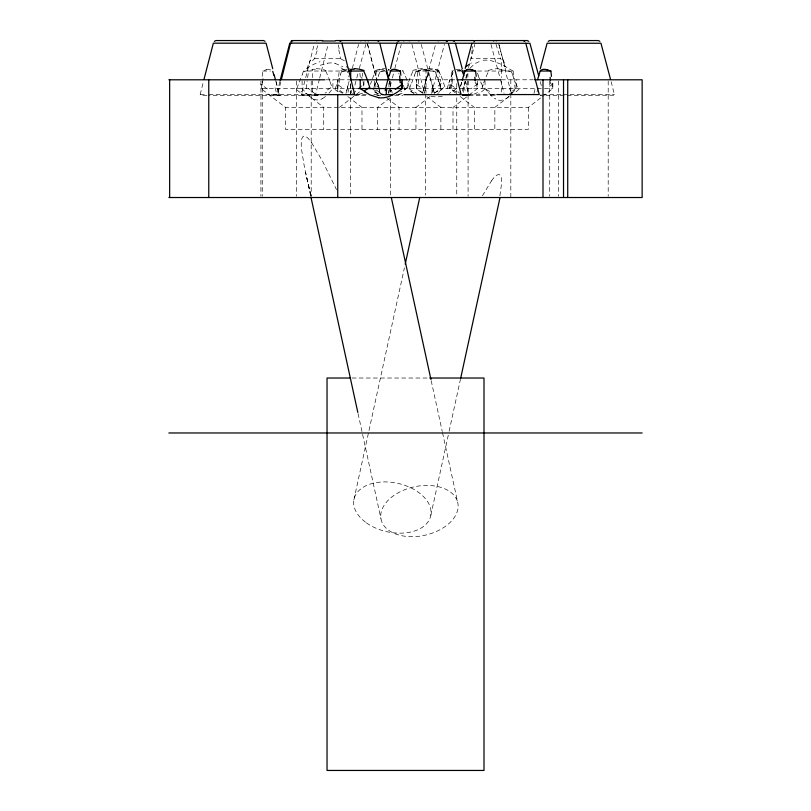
<?xml version="1.0" encoding="UTF-8"?>
<svg xmlns="http://www.w3.org/2000/svg" width="811" height="811" viewBox="0 0 811 811"><rect width="100%" height="100%" fill="white"/><g stroke="black" fill="none" stroke-linecap="round" stroke-linejoin="round"><path stroke-width="0.61" stroke-dasharray="4.05 3.04" d="M390.415 98.689L390.415 195.076M425.359 79.792L425.359 195.086M608.199 81.049L608.199 196.272M416.661 88.551L416.915 83.057M337.873 88.551L338.228 81.941M261.375 88.551L261.74 81.941M375.047 87.476L375.361 81.941M450.318 88.551L450.622 83.057M451.22 88.551L452.518 71.033M417.381 76.335L417.929 71.033M262.166 76.346L262.734 71.033L266.707 69.584M338.653 76.346L339.211 71.033L343.134 69.594M375.888 75.251L376.345 71.033L379.639 69.766M451.159 76.335L451.757 71.033L453.562 70.273M346.844 90.528L349.044 81.414M306.142 88.551L307.146 80.877M423.312 90.69L435.568 44.483M307.612 77.592L308.575 71.033M472.205 49.775L470.998 58.666L500.458 58.666L501.34 59.72L501.34 77.603M499.931 195.715C500.286 190.757 505.253 169.195 495.653 175.875M472.407 48.467L472.732 46.491M353.92 499.718L404.415 267.823M430.813 515.35L448.858 432.496M449.132 431.259L460.435 379.315M280.839 81.729L277.707 94.654L280.271 95.485M319.392 79.164L315.601 94.654L318.165 95.485M319.686 77.978L328.131 44.321M347.331 88.105L348.963 81.668M346.013 93.417L347.189 88.683M206.927 95.485L202.811 95.485L200.165 94.603L203.389 81.708M279.876 81.526L276.581 94.603L277.352 95.232L318.622 95.485M305.706 77.603L314.232 44.341M304.865 80.887L301.347 94.603L303.983 95.485M431.553 93.397L444.408 44.392M533.973 93.366L535.351 87.963M388.418 93.377L392.098 79.143M392.402 77.957L393.619 73.203M423.94 87.821L426.981 76.65M422.501 93.387L423.687 88.784M460.618 86.189L461.844 81.465M352.309 68.459L358.584 44.392M462.361 91.025L464.794 81.678M354.934 85.054L356.495 79.133M356.81 77.947L358.056 73.203M460.597 86.28L461.976 81.181M465.727 78.15L466.974 73.436M465.423 81.445L463.557 88.551A65.103 39.516 3.9 0 0 464.085 94.532L465.818 95.333M394.845 68.459L401.252 44.443M466.234 78.393L467.592 73.325M611.129 81.698L614.424 94.563L613.633 95.222L544.779 95.485M468.535 67.556L474.83 44.433M359.293 68.469L365.822 44.483M278.913 93.103L279.096 94.928L276.642 95.485L208.822 95.485M378.534 86.889L377.166 81.424L380.46 94.603L377.825 95.485M406.615 88.551L408.734 81.941M312.448 60.673L314.526 58.666L317.405 49.887M335.349 88.551L337.528 81.941M481.927 88.551L483.761 83.057M447.074 88.551L448.919 83.057M296.938 88.551L299.178 81.941M409.504 88.551L411.38 83.057M370.505 84.182L371.276 81.941M373.83 87.476L375.381 83.057M411.177 75.251L412.961 71.033L438.883 71.033L439.44 76.335M486.286 76.335L488.627 71.033M451.474 76.335L453.349 72.047M340.478 74.166L341.857 71.033M414.411 75.241L416.327 71.033M302.219 74.166L303.638 71.033L347.99 71.033M378.494 75.241L380.46 71.033M482.464 195.745L491.466 180.873M428.705 71.033L430.256 69.716A28.456 10.067 48.3 0 1 435.233 69.675L438.609 70.902M470.147 68.094L475.053 63.511L481.379 60.703M512.106 93.366L516.12 88.551L516.12 79.792M328.942 93.184L332.885 88.551L332.885 79.792M509.278 96.205A94.025 39.8 90 0 1 508.71 96.712L494.842 107.407L494.842 129.385M508.7 96.702C505.192 100.158 499.444 101.791 495.166 98.699M339.424 107.407L360.175 91.45M389.939 97.979L377.683 107.407L377.683 129.385M430.083 96.529L415.931 107.407L415.931 129.385M434.797 92.9L440.464 88.551L440.464 79.792M351.356 88.551L260.939 88.551L285.472 107.407L528.316 107.407L540.572 97.979M542.468 96.529L552.838 88.551L552.838 81.039M437.697 91.248L434.179 93.184M512.461 92.312L510.423 93.377M477.537 92.636L472.549 94.725L462.24 95.069L467.866 95.13M326.498 92.373L325.059 93.103M322.149 98.709L323.123 98.161A72.97 31.082 90 0 0 325.708 96.276M439.156 92.687L437.747 93.377M402.144 93.336L396.407 94.958M362.578 93.184L357.276 94.857M418.202 70.902L421.598 69.645A28.456 10.067 -48.3 0 1 426.556 69.726L428.117 71.033M467.46 94.563L466.842 94.786A14.699 5.941 42.4 0 1 466.305 95.11M320.264 65.265L327.431 63.349M442.238 96.296L436.632 97.067L430.935 96.337M466.335 94.907L462.351 95.08M276.561 94.928L272.101 94.907M466.092 94.958L464.156 95.14M541.363 94.958L540.288 95.1M466.183 95.485L468.88 94.563L465.514 81.465M356.353 94.938L355.725 94.978M318.338 94.978L309.964 94.948M274.402 95.11L275.993 95.019M316.138 95.09L318.693 94.948M422.622 69.29A26.297 20.64 -3 0 1 426.018 69.32L428.492 69.249M464.48 95.13L463.375 95.14M498.856 69.249L501.34 69.259M314.526 58.666L340.6 58.727M262.734 71.033L270.377 71.033M385.61 71.033L375.635 71.033L373.354 76.346A145.453 144.165 -6.9 0 0 371.205 81.911M402.084 71.033L402.976 71.033L405.348 76.335M451.757 71.033L453.025 71.033M457.303 71.033L460.547 71.033M477.638 71.033L513.079 71.033L515.127 88.551M326.012 79.792L349.105 79.792M408.257 79.792L455.589 79.792M501.34 79.792L533.243 79.792M355.441 88.551L358.148 88.551M403.128 88.551L458.489 88.551M459.472 88.551L541.322 88.551M544.445 88.551L552.838 88.551M200.165 94.603L206.612 94.603M209.015 94.603L318.774 94.654M355.461 94.603L366.329 94.603M373.739 94.603L383.512 94.654M396.153 94.603L402.702 94.532M461.783 94.563L496.089 94.532M542.691 94.563L561.678 94.563M562.925 94.563L614.424 94.563M354.498 95.485L367.322 95.485M376.74 95.485L382.985 95.485M394.683 95.485L402.895 95.485M461.976 95.485L495.653 95.485M540.238 95.485L542.498 95.485M352.075 378.027L427.63 378.027M467.065 95.475L464.602 94.988M304.318 95.475L301.834 94.603A62.295 36.941 4.2 0 1 302.665 90.133M374.905 92.373L380.156 94.603L385.266 95.09M495.693 94.988L492.561 94.563L488.202 92.687M308.94 94.846L301.104 91.592M462.25 95.211L464.186 95.485M315.854 95.414L316.746 95.485L313.725 94.654M303.507 95.394L301.966 94.846M335.095 63.38L342.871 66.684M315.246 95.282L314.029 94.836M383.39 94.532L379.284 92.636M414.147 93.184L411.187 91.663M342.536 93.184L339.028 91.248M416.925 93.377L414.887 92.312M340.833 58.838L344.604 60.926M423.312 93.164L416.367 88.551L416.367 79.792L416.357 88.551L422.014 92.9M513.079 71.033L501.036 64.201L491.436 60.754A25.273 17.984 37.4 0 0 481.339 60.622M455.488 92.9L449.831 88.551L449.831 79.792M460.212 96.529L474.354 107.407L474.354 129.385M426.738 96.529L440.88 107.407L440.88 129.385M376.405 90.001L383.005 95.08M386.776 97.979L399.042 107.407L399.042 129.385M343.114 92.9L337.457 88.551L337.457 79.792M347.828 96.529L361.98 107.407L361.98 129.385M302.108 80.887L302.108 88.551L306.822 93.975A102.267 43.571 -90 0 0 308.018 95.151L323.721 107.407L323.721 129.385M308.018 95.151L312.559 98.557A51.286 21.846 90 0 0 322.149 98.8M311.596 142.726L322.443 160.983L336.514 189.662M511.031 71.033L512.947 75.241M438.721 71.033L441.062 76.335M325.769 71.033L328.06 76.346A145.453 144.165 6.9 0 1 330.199 81.911M477.355 73.091L478.328 75.241M434.858 71.033L436.237 74.166M398.718 73.102L399.184 74.166M481.44 83.057L483.356 88.551M515.978 83.057L517.844 88.551M407.903 83.057L409.748 88.551M443.597 83.057L445.421 88.551M439.187 81.941L441.366 88.551M330.128 81.941L332.307 88.551M403.402 85.297L404.466 88.551M496.018 44.189L500.458 58.666M429.83 76.65L432.233 85.327M465.382 81.181L467.197 87.983M491 44.483L500.012 77.947M421.254 44.483L432.831 87.639M498.947 44.686L499.343 46.126M498.877 44.402L503.641 62.204M499.728 47.575L504.817 66.644A49.927 28.03 3 0 1 505.354 71.033L510.048 88.551M432.304 85.621L433.5 90.214M367.271 43.186L376.345 78.16M347.341 71.033L347.767 72.645M275.852 81.059L277.463 87.314M504.422 65.164L504.817 66.644M500.326 79.133L504.057 93.346M367.545 44.23L376.892 80.34M411.958 44.392L424.528 93.417M348.618 75.879L348.831 76.69M540.268 81.678L541.495 86.351M433.135 88.784L433.966 92.008M432.902 87.912L433.074 88.551M433.875 91.653L434.25 93.093M389.239 80.978L390.446 85.794M511.782 93.64L511.548 92.718L511.69 93.295M277.778 88.551L277.98 89.494M276.054 81.708L278.072 89.737M378.808 87.983L380.46 94.603M310.998 195.775L306.446 176.545M277.737 88.419L279.278 94.603M389.371 81.435L390.821 87.335L390.527 86.098M391.703 90.944L391.52 90.203L392.24 93.164M310.866 195.177L305.524 172.226A200.905 85.581 -90 0 1 304.074 164.978L302.351 154.627A72.392 30.838 -90 0 1 302.077 152.59C301.033 148.21 299.492 130.764 307.511 137.758A78.606 33.484 90 0 1 311.586 142.777M431.199 380.704L442.259 431.462M442.522 432.699L457.891 503.246A39.242 24.796 -12.3 0 1 404.06 536.112A39.242 24.796 -12.3 0 1 396.366 493.838A39.242 24.796 -12.3 0 1 457.891 503.246M310.643 195.755L305.524 172.226L306.142 175.115M358.087 413.651L380.988 518.888M338.826 49.887L340.498 58.666M433.368 89.818L433.51 90.69M362.436 73.102L362.76 76.346M359.891 73.223L360.317 77.603M552.017 83.057L552.332 88.551M476.736 83.057L477.04 88.551M363.176 81.941L363.48 87.476M439.907 83.057L440.16 88.551M558.343 81.059L558.343 196.252M549.726 81.059L549.726 196.252M528.316 107.407L528.316 129.385L285.472 129.385L285.472 107.407M510.818 79.792L510.818 197.519M501.34 80.887L501.34 93.316M485.039 80.887L485.039 88.551L490.919 95.303A78.292 33.139 90 0 0 495.024 98.638M477.527 81.039L477.527 88.551L452.994 107.407L452.994 129.385M468.089 81.059L468.089 196.252M467.866 73.325L467.866 78.403M467.866 80.887L467.866 95.485M456.755 83.594L456.755 196.252M426.018 69.259L426.018 93.072M390.415 81.049L390.415 93.65M388.956 83.077L388.956 87.456M388.956 90.193L388.956 93.072M374.52 81.039L374.52 88.551M363.946 81.039L363.946 88.551M350.707 84.172L350.707 93.427M350.413 83.594L350.413 196.252M337.741 79.792L337.741 93.721M312.448 77.603L312.448 69.32A27.037 21.36 3.3 0 1 316.138 69.29M312.448 80.887L312.448 95.09M311.201 81.059L311.201 196.252M296.451 81.059L296.451 196.252M262.257 81.059L262.257 196.252M260.939 81.039L260.909 196.252M456.634 88.5A106.15 66.999 90 0 1 449.243 93.437M467.055 95.647A7.076 4.846 1 0 1 465.757 95.495M515.441 88.511A65.103 15.885 -35.2 0 1 509.683 93.427M315.286 93.954A56.892 17.244 33.7 0 1 308.231 88.338M315.732 95.252A7.928 2.94 34.7 0 1 315.124 95.11M340.985 67.83A41.696 24.421 -8.3 0 1 344.979 70.699M327.451 63.197A24.533 17.092 -33.3 0 1 335.156 63.278M306.457 68.519A38.401 23.681 -30 0 1 320 61.666M351.751 90.143A57.399 35.208 1.7 0 1 351.062 93.295M509.541 88.642A61.109 35.532 -0.1 0 1 511.254 92.758M459.614 70.952A48.508 7.076 -33.6 0 1 463.953 67.921M470.684 63.42A48.508 7.076 -33.6 0 1 471.455 62.913M461.236 94.4A61.788 10.33 35.3 0 1 456.157 90.173M502.729 59.365A48.204 28.375 -5.4 0 1 505.131 66.614M304.307 95.394A5.677 3.518 9.5 0 1 303.517 95.313M338.217 44.848A122.208 110.519 -66.8 0 1 339.373 49.704M316.472 49.522A122.208 97.725 -74.6 0 1 318.257 44.635M307.491 69.097A47.514 28.324 6 0 1 310.583 60.115M346.145 66.593A48.67 8.911 32.9 0 1 350.139 69.3M355.755 91.085A61.748 12.297 -35.5 0 1 352.248 94.127M537.075 91.907A32.734 12.226 -44.8 0 1 538.565 86.868M550.476 81.647A147.48 77.38 -80.8 0 1 550.618 83.868M552.93 83.898A30.544 5.555 -39.4 0 1 547.607 87.791M274.98 87.841A31.416 11.364 45.2 0 1 276.287 93.721M267.458 88.967A30.271 5.322 39.5 0 1 260.584 83.999M271.685 94.39A15.825 4.237 42.3 0 1 271.077 94.177M277.453 94.826A14.456 5.748 44.7 0 1 276.825 95.211M266.667 69.645A27.381 9.833 -47.3 0 1 270.489 69.442M262.703 82.519A145.453 74.43 81.2 0 1 263.109 76.974M427.488 77.207A92.322 36.728 -81.4 0 1 429.161 71.662M438.082 77.288A143.912 71.956 -80.7 0 1 438.508 83.908M441.296 83.675A32.328 5.261 -39.6 0 1 436.612 87.162M424.447 92.505A30.048 10.705 -44.8 0 1 425.015 89.636M457.516 70.77A29.764 22.444 -2.1 0 1 460.395 70.334M448.828 83.026A143.912 142.503 -2.3 0 1 451.362 76.285M456.157 91.775A35.917 22.343 13.2 0 1 449 87.487M484.613 89.19A37.316 26.57 -1.2 0 1 478.845 93.701M478.024 75.362A138.853 136.025 42.7 0 1 481.116 83.168M380.805 71.632A30.798 23.215 2.1 0 1 389.077 69.999M402.509 70.638A29.318 23.367 4.2 0 1 403.087 70.821M375.706 83.168A138.853 136.025 -42.7 0 1 378.798 75.362M405.459 76.285A143.912 142.503 2.3 0 1 407.994 83.026M407.821 87.487A35.917 22.343 -13.2 0 1 400.664 91.775M377.977 93.701A37.316 26.57 1.2 0 1 374.307 91.075M427.661 71.662A92.322 36.728 81.4 0 1 429.333 77.207M418.314 83.908A143.912 71.956 80.7 0 1 418.74 77.288M420.21 87.162A32.328 5.261 39.6 0 1 415.526 83.675M431.807 89.636A30.048 10.705 44.8 0 1 432.375 92.505M379.578 69.858A26.733 9.539 -46.8 0 1 385.043 69.776M376.557 82.651A145.767 74.298 81.7 0 1 377.044 76.041M380.024 88.358A29.216 5.241 39.5 0 1 375.767 85.307M390 89.656A26.945 9.712 45.5 0 1 390.375 91.572M342.212 71.611A28.73 21.289 1.1 0 1 346.956 70.425M338.106 91.886A36.982 25.384 3.8 0 1 334.446 89.007M357.256 94.644A22.313 16.484 -6.4 0 1 356.343 94.735M337.771 82.023A140.475 138.265 -41.7 0 1 340.701 74.257M425.927 69.939A28.73 21.289 -1.1 0 1 434.514 71.611M412.687 70.506A28.557 22.475 -3.1 0 1 422.592 68.6M408.643 81.921A145.767 144.611 -7.2 0 1 411.076 75.21M412.302 90.761A36.282 22.749 12.1 0 1 407.852 87.872M442.269 89.007A36.982 25.384 -3.8 0 1 438.609 91.886M436.014 74.257A140.475 138.265 41.7 0 1 438.954 82.023M463.872 86.818A32.957 12.236 44.8 0 1 465.585 93.539M455.904 69.634A28.03 10.361 -47.5 0 1 460.293 69.594M452.021 83.868A147.48 76.954 80.8 0 1 452.508 77.238M454.353 87.335A30.666 5.515 39.4 0 1 449.659 83.888M416.682 71.652A29.956 22.526 0.5 0 1 426.089 69.928M413.651 93.316A37.174 26.266 3 0 1 408.278 89.19M428.522 68.54A29.855 23.813 2.3 0 1 439.004 70.486M411.653 83.148A142.31 139.928 -37.9 0 1 414.674 75.352M441.214 76.275A147.48 146.041 12.8 0 1 443.729 83.016M443.749 87.639A36.475 22.87 -12 0 1 437.737 91.39M501.259 69.928A29.956 22.526 -0.5 0 1 510.677 71.652M488.344 70.486A29.855 23.813 -2.3 0 1 498.826 68.54M483.63 83.016A147.48 146.041 -12.8 0 1 486.144 76.275M489.611 91.39A36.475 22.87 12 0 1 483.609 87.639M519.07 89.19A37.174 26.266 -3 0 1 513.708 93.316M512.674 75.352A142.31 139.928 37.9 0 1 515.695 83.148M477.699 83.888A30.666 5.515 -39.4 0 1 471.049 88.683M467.207 94.309A17.213 4.714 -42.7 0 1 466.68 94.481M475.195 81.647A147.48 76.954 -80.8 0 1 475.337 83.868M361.807 76.984A145.453 74.095 -81.2 0 1 362.213 82.519M348.081 92.302A28.76 10.35 -45.2 0 1 348.649 89.403M361.939 85.824A30.362 5.292 -39.5 0 1 359.202 87.791M389.412 70.01A29.541 22.059 -1.4 0 0 388.854 69.959L388.956 69.341A27.037 21.36 -3.3 0 0 388.266 69.29M375.351 70.496A29.358 23.245 -3.3 0 1 385.235 68.59M405.5 89.078A37.529 26.023 -3.2 0 1 404.405 90.041M376.223 91.187A36.12 22.586 12.4 0 1 373.009 89.311M303.993 71.621A29.541 22.059 1.4 0 1 312.549 69.959M300.06 92.342A37.529 26.023 3.2 0 1 295.903 89.078M309.944 95.12A22.749 17.183 1.4 0 1 308.91 95.019M316.168 68.59A29.358 23.245 3.3 0 1 326.052 70.496M299.411 82.023A135.082 132.822 -41.2 0 1 302.442 74.257M330.756 87.689A36.12 22.586 -12.4 0 1 325.181 91.187M343.094 69.655A27.381 9.783 -47.3 0 1 346.926 69.432M339.191 82.519A145.453 74.095 81.2 0 1 339.596 76.984M341.847 87.537A30.362 5.292 39.5 0 1 337.031 83.989M491.476 180.934A73.527 31.122 -90 0 1 495.643 175.815M366.43 522.872A39.242 24.796 12.3 0 0 430.215 517.651A39.242 24.796 12.3 0 0 380.46 482.079A39.242 24.796 12.3 0 0 366.43 522.872"/><path stroke-width="1.22" d="M208.762 197.519L208.762 79.792M385.225 90.609L385.56 88.723M405.226 264.122L419.733 197.519M460.709 378.078L500.022 197.519M385.6 88.551L389.016 75.22M281.427 79.356L290.541 43.115L341.867 43.115L354.701 94.654L319.666 94.654M280.17 80.34L289.76 43.186L291.615 43.186M390.547 68.448L396.954 43.115L448.29 43.115L461.114 94.654L403.949 94.654M203.997 79.346L213.354 43.186L266.099 43.186L272.749 68.712M540.319 68.722L547.121 43.247L600.961 43.247L610.521 79.336M465.21 68.459L471.941 43.247M462.28 80.066L464.48 72.584M537.592 79.65L540.177 71.033L541.758 69.766A28.03 10.431 47.4 0 1 547.425 69.827M464.977 71.033L466.548 69.756M401.607 89.007C395.109 94.025 387.344 98.8 378.788 97.766M214.398 41.32L215.99 40.55L263.463 40.55L265.045 41.32M290.814 41.32L292.396 40.55L322.666 40.55M548.195 41.341L549.817 40.55L598.265 40.55L599.887 41.341M291.555 41.3L293.106 40.55M397.968 41.3L399.529 40.55M364.818 92.069L365.528 91.663M322.403 40.955L335.389 40.955M368.093 40.743L368.883 40.55M403.483 40.743L404.273 40.55M437.839 40.743L438.629 40.55M446.628 40.743L447.408 40.55M316.402 40.732L317.172 40.55M360.763 40.732L361.534 40.55M335.997 40.55L473.817 40.55M493.463 40.55L527.18 40.55L528.823 41.351M342.313 43.115L379.761 43.115L388.793 79.072M380.471 43.186L397.38 43.186M449.395 43.247L529.928 43.287L538.717 75.788M348.537 71.033L363.754 71.033L365.548 75.251A145.767 144.611 7.2 0 1 368.072 81.921M400.381 71.033L390.223 71.033L391.662 69.766A26.733 9.539 46.8 0 1 397.137 69.858L400.381 71.033L400.837 75.251M461.449 71.033L462.371 71.033A78.292 33.94 81.9 0 1 462.828 72.635M462.675 71.033L475.601 71.033L476.199 76.335M540.177 71.033L550.862 71.033L551.48 76.335M168.86 79.792L324.907 79.792M349.926 79.792L407.73 79.792M457.049 79.792L500.661 79.792M534.652 79.792L642.14 79.792L642.14 197.519L168.86 197.519M352.45 88.551L354.214 88.551M358.411 88.551L402.195 88.551L402.195 79.792M384.728 94.654L393.203 94.654M496.829 94.563L539.234 94.563L525.781 43.247M350.028 378.027L327.036 378.027L327.036 770.45L484.005 770.45L484.005 378.027L429.759 378.027M168.86 432.973L642.14 432.973M378.666 97.746L369.765 94.846L360.236 88.551L360.236 79.792M445.726 40.55L447.277 41.3M377.196 40.55L378.747 41.3M339.302 40.55L340.853 41.3M409.008 40.55L409.778 40.732M364.636 40.55L365.406 40.732M339.87 40.55L340.64 40.732M523.085 40.55L524.697 41.341M495.866 40.55L496.656 40.743M452.72 40.55L454.342 41.341M418.192 40.55L418.983 40.743M547.354 69.716L550.862 71.033M472.154 69.736L475.601 71.033M367.991 81.941L370.11 88.551M462.868 72.584L463.841 75.768M274.169 74.977L275.497 79.711M387.709 75.22L388.682 78.829M455.417 43.247L462.148 68.459M391.307 197.519L430.935 379.467M310.917 196.992L357.813 412.414M401.364 81.941L401.719 88.551M567.72 79.792L567.72 197.519M563.523 79.792L563.523 197.519M542.995 79.792L542.995 197.519M350.707 78.697L350.707 69.31A26.297 20.64 3 0 1 354.093 69.29M337.741 94.978L337.741 197.519M169.651 79.792L169.651 197.519M473.959 41.959A3.832 2.119 89.7 0 1 475.418 40.57L492.176 40.55A3.832 3.67 68.6 0 1 493.706 40.986M465.423 66.918A48.508 7.076 -33.6 0 1 469.153 64.424M550.122 77.238A147.48 77.38 -80.8 0 1 550.395 80.532M272.739 71.348A89.98 37.377 82 0 1 273.905 75.271M386.208 71.378A94.907 39.364 82.3 0 1 387.405 75.535M348.588 70.172A28.73 21.289 1.1 0 1 350.798 69.939M354.133 68.6A28.557 22.475 3.1 0 1 364.038 70.506M368.873 87.872A36.282 22.749 -12.1 0 1 364.423 90.761M386.441 94.37A26.945 9.712 -45.5 0 1 386.725 89.656M402.438 84.192A29.216 5.241 -39.5 0 1 395.261 89.322M389.321 75.535A94.907 39.364 -82.3 0 1 390.507 71.378M399.671 76.041A145.767 74.298 -81.7 0 1 400.168 82.651M464.521 72.635A78.292 33.94 -81.9 0 1 465.017 71.084M466.568 69.776A28.03 10.361 47.5 0 1 472.215 69.837M474.84 77.238A147.48 76.954 -80.8 0 1 475.114 80.542"/></g></svg>
